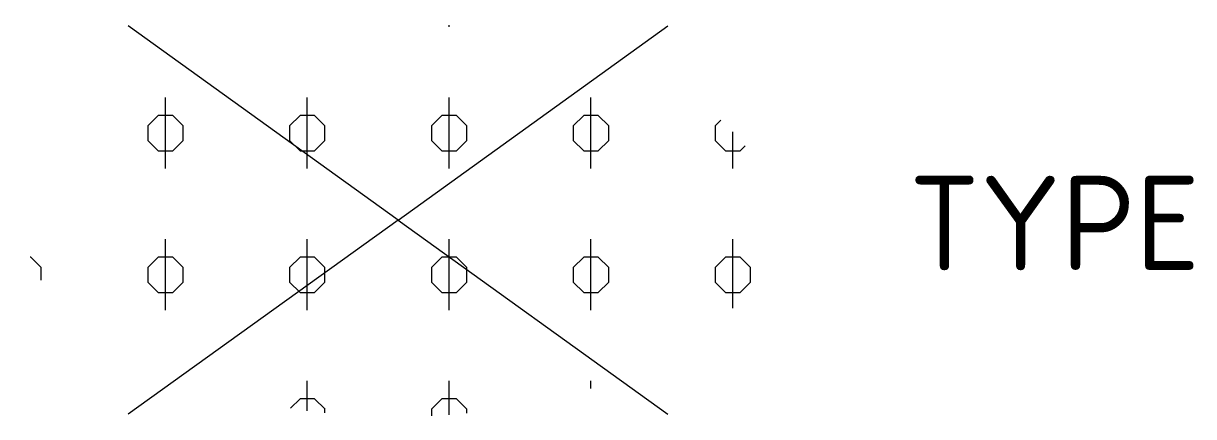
# Model space of a CAD drawing. Extents: x -1.98 to 4.21, y -1.04 to 1.04.
import ezdxf
from ezdxf.enums import TextEntityAlignment as Align

# ---------------------------------------------------------------- set-up
doc = ezdxf.new("R2010")
doc.units = 0
doc.header["$LTSCALE"] = 0.2
doc.styles.add('NLCS-ISO', font='NLCS-ISO.ttf')

msp = doc.modelspace()

# ---------------------------------------------------------------- hatches: boundary and pattern name
at = {"ltscale": 0.1}
h = msp.add_hatch(dxfattribs=at)
h.set_pattern_fill('GR-HEESTERS', color=256, scale=0.1, style=0, pattern_type=2)
h.set_pattern_definition([(0, (-2.0187, -1.1341), (0, 0.75), [0.07664, -0.67336]), (45, (-1.94204, -1.1341), (4e-17, 0.75), [0.07819, -0.98247]), (90, (-1.88675, -1.0788), (-0.75, 5e-17), [0.07664, -0.67336]), (135, (-1.88675, -1.0022), (-0.75, 4e-17), [0.07819, -0.98247]), (180, (-1.94204, -0.9469), (-9e-17, -0.75), [0.07664, -0.67336]), (225, (-2.0187, -0.9469), (-1e-16, -0.75), [0.07819, -0.98247]), (270, (-2.074, -1.0022), (0.75, -1e-16), [0.07664, -0.67336]), (315, (-2.07397, -1.0788), (0.75, -2e-16), [0.07819, -0.98247]), (90, (-1.98036, -1.227), (-0.75, 5e-17), [0.37444, -0.37546])])
edge = h.paths.add_edge_path()
edge.add_ellipse((0, 0), major_axis=(1.9804, 0), ratio=0.525412, start_angle=0, end_angle=360, ccw=False)

# ---------------------------------------------------------------- linework, layer by layer
for q in [(-1.4267, 1.0272), (1.4267, 1.0272), (-1.4267, -1.0272), (1.4267, -1.0272)]:
    msp.add_line((0, 0), q, dxfattribs=at)

# ---------------------------------------------------------------- texts
at = {"ltscale": 0.1, "style": 'NLCS-ISO'}
msp.add_attdef('TYPE', text='', height=0.5, dxfattribs=at).set_placement((3.4709, -0.0161), align=Align.MIDDLE_CENTER)

doc.saveas('drawing.dxf')
